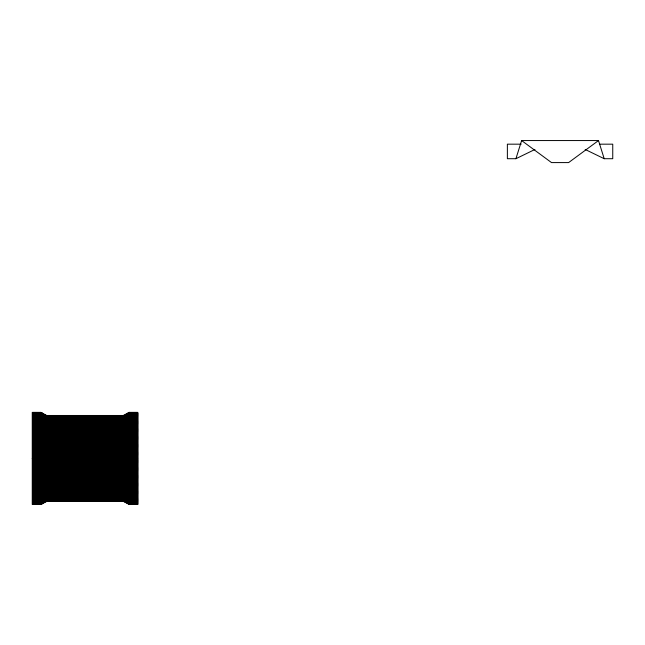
<?xml version="1.0" encoding="UTF-8"?>
<svg xmlns="http://www.w3.org/2000/svg" width="645" height="645" viewBox="0 0 645 645"><rect width="100%" height="100%" fill="white"/><g stroke="black" fill="none" stroke-linecap="round" stroke-linejoin="round"><path stroke-width="0.97" d="M32.25 458.418L32.25 412.381L40.796 412.381L46.496 415.469L76.384 458.418L46.496 501.367L40.796 504.446L32.25 504.446L32.25 458.418L137.627 458.418L137.627 412.381L129.073 412.381L123.38 415.469L93.485 458.418L123.38 501.367L129.073 504.446L137.627 504.446L137.627 458.418M521.176 144.174L507.373 144.174L507.373 158.71L515.927 158.71L521.62 140.554L598.504 140.554L604.204 158.71L612.75 158.71L612.75 144.174L599.939 144.174M40.796 504.446L70.692 458.418L46.496 415.469L123.38 415.469L99.185 458.418L123.38 501.367L46.496 501.367L70.692 458.418L40.796 412.381M129.073 412.381L99.185 458.418L129.073 504.446M598.504 140.554L568.616 162.588L551.515 162.588L521.62 140.554M515.927 158.71L534.947 149.463M32.54 413.324L42.828 413.324M127.621 413.324L137.909 413.324M32.54 414.469L44.948 414.469M125.509 414.469L137.909 414.469M32.54 415.622L137.909 415.622M32.54 416.767L137.909 416.767M32.54 417.912L137.909 417.912M32.54 419.065L137.909 419.065M32.54 420.209L137.909 420.209M32.54 421.354L137.909 421.354M32.54 422.507L137.909 422.507M32.54 423.652L137.909 423.652M32.54 424.797L137.909 424.797M32.54 425.95L137.909 425.95M32.54 427.095L137.909 427.095M32.54 428.248L137.909 428.248M32.54 429.393L137.909 429.393M32.54 430.538L137.909 430.538M32.54 431.69L137.909 431.69M32.54 432.835L137.909 432.835M32.54 433.98L137.909 433.98M32.54 435.133L137.909 435.133M32.54 436.278L137.909 436.278M32.54 437.431L137.909 437.431M32.54 438.576L137.909 438.576M32.54 439.721L137.909 439.721M32.54 440.874L137.909 440.874M32.54 442.019L137.909 442.019M32.54 443.163L137.909 443.163M32.54 444.316L137.909 444.316M32.54 445.461L137.909 445.461M32.54 446.606L137.909 446.606M32.54 447.759L137.909 447.759M32.54 448.904L137.909 448.904M32.54 450.057L137.909 450.057M32.54 451.202L137.909 451.202M32.54 452.347L137.909 452.347M32.54 453.5L137.909 453.5M32.54 454.644L137.909 454.644M32.54 455.789L137.909 455.789M32.54 456.942L137.909 456.942M32.54 458.087L137.909 458.087M32.54 459.232L137.909 459.232M32.54 460.385L137.909 460.385M32.54 461.53L137.909 461.53M32.54 462.683L137.909 462.683M32.54 463.828L137.909 463.828M32.54 464.972L137.909 464.972M32.54 466.125L137.909 466.125M32.54 467.27L137.909 467.27M32.54 468.415L137.909 468.415M32.54 469.568L137.909 469.568M32.54 470.713L137.909 470.713M32.54 471.858L137.909 471.858M32.54 473.011L137.909 473.011M32.54 474.156L137.909 474.156M32.54 475.309L137.909 475.309M32.54 476.453L137.909 476.453M32.54 477.598L137.909 477.598M32.54 478.751L137.909 478.751M32.54 479.896L137.909 479.896M32.54 481.041L137.909 481.041M32.54 482.194L137.909 482.194M32.54 483.339L137.909 483.339M32.54 484.492L137.909 484.492M32.54 485.637L137.909 485.637M32.54 486.781L137.909 486.781M32.54 487.934L137.909 487.934M32.54 489.079L137.909 489.079M32.54 490.224L137.909 490.224M32.54 491.377L137.909 491.377M32.54 492.522L137.909 492.522M32.54 493.667L137.909 493.667M32.54 494.82L137.909 494.82M32.54 495.965L137.909 495.965M32.54 497.118L137.909 497.118M32.54 498.262L137.909 498.262M32.54 499.407L137.909 499.407M32.54 500.56L137.909 500.56M32.54 501.705L46.158 501.705M124.3 501.705L137.909 501.705M32.54 502.85L44.037 502.85M137.909 502.85L126.412 502.85L126.404 413.985M32.54 504.003L41.917 504.003M128.532 504.003L137.909 504.003M585.176 149.463L604.204 158.71M137.764 412.381L137.764 504.446M136.627 412.381L136.627 504.446M135.49 412.381L135.49 504.446M134.362 412.381L134.362 504.446M133.225 412.381L133.225 504.446M132.088 412.381L132.088 504.446M130.951 412.381L130.951 504.446M129.814 412.381L129.814 504.446M128.678 412.752L128.678 504.076M127.541 413.364L127.541 503.463M125.275 414.598L125.275 502.237M124.138 415.211L124.138 501.616M123.002 415.469L123.002 501.367M121.865 415.469L121.865 501.367M120.728 415.469L120.728 501.367M119.591 415.469L119.591 501.367M118.454 415.469L118.454 501.367M117.317 415.469L117.317 501.367M116.181 415.469L116.181 501.367M115.052 415.469L115.052 501.367M113.915 415.469L113.915 501.367M112.778 415.469L112.778 501.367M111.641 415.469L111.641 501.367M110.505 415.469L110.505 501.367M109.368 415.469L109.368 501.367M108.231 415.469L108.231 501.367M107.094 415.469L107.094 501.367M105.965 415.469L105.965 501.367M104.829 415.469L104.829 501.367M103.692 415.469L103.692 501.367M102.555 415.469L102.555 501.367M101.418 415.469L101.418 501.367M100.281 415.469L100.281 501.367M99.145 415.469L99.145 501.367M98.008 415.469L98.008 501.367M96.871 415.469L96.871 501.367M95.742 415.469L95.742 501.367M94.605 415.469L94.605 501.367M93.469 415.469L93.469 501.367M92.332 415.469L92.332 501.367M91.195 415.469L91.195 501.367M90.058 415.469L90.058 501.367M88.921 415.469L88.921 501.367M87.784 415.469L87.784 501.367M86.648 415.469L86.648 501.367M85.519 415.469L85.519 501.367M84.382 415.469L84.382 501.367M83.245 415.469L83.245 501.367M82.109 415.469L82.109 501.367M80.972 415.469L80.972 501.367M79.835 415.469L79.835 501.367M78.698 415.469L78.698 501.367M77.561 415.469L77.561 501.367M76.433 415.469L76.433 501.367M75.296 415.469L75.296 501.367M74.159 415.469L74.159 501.367M73.022 415.469L73.022 501.367M71.885 415.469L71.885 501.367M70.748 415.469L70.748 501.367M69.612 415.469L69.612 501.367M68.475 415.469L68.475 501.367M67.338 415.469L67.338 501.367M66.209 415.469L66.209 501.367M65.072 415.469L65.072 501.367M63.936 415.469L63.936 501.367M62.799 415.469L62.799 501.367M61.662 415.469L61.662 501.367M60.525 415.469L60.525 501.367M59.388 415.469L59.388 501.367M58.252 415.469L58.252 501.367M57.123 415.469L57.123 501.367M55.986 415.469L55.986 501.367M54.849 415.469L54.849 501.367M53.712 415.469L53.712 501.367M52.576 415.469L52.576 501.367M51.439 415.469L51.439 501.367M50.302 415.469L50.302 501.367M49.165 415.469L49.165 501.367M48.028 415.469L48.028 501.367M46.9 415.469L46.9 501.367M45.763 414.912L45.763 501.923M44.626 414.3L44.626 502.536M43.489 413.679L43.489 503.148M42.352 413.066L42.352 503.761M41.215 412.453L41.215 504.382M40.079 412.381L40.079 504.446M38.942 412.381L38.942 504.446M37.813 412.381L37.813 504.446M36.676 412.381L36.676 504.446M35.539 412.381L35.539 504.446M34.403 412.381L34.403 504.446M33.266 412.381L33.266 504.446"/></g></svg>
